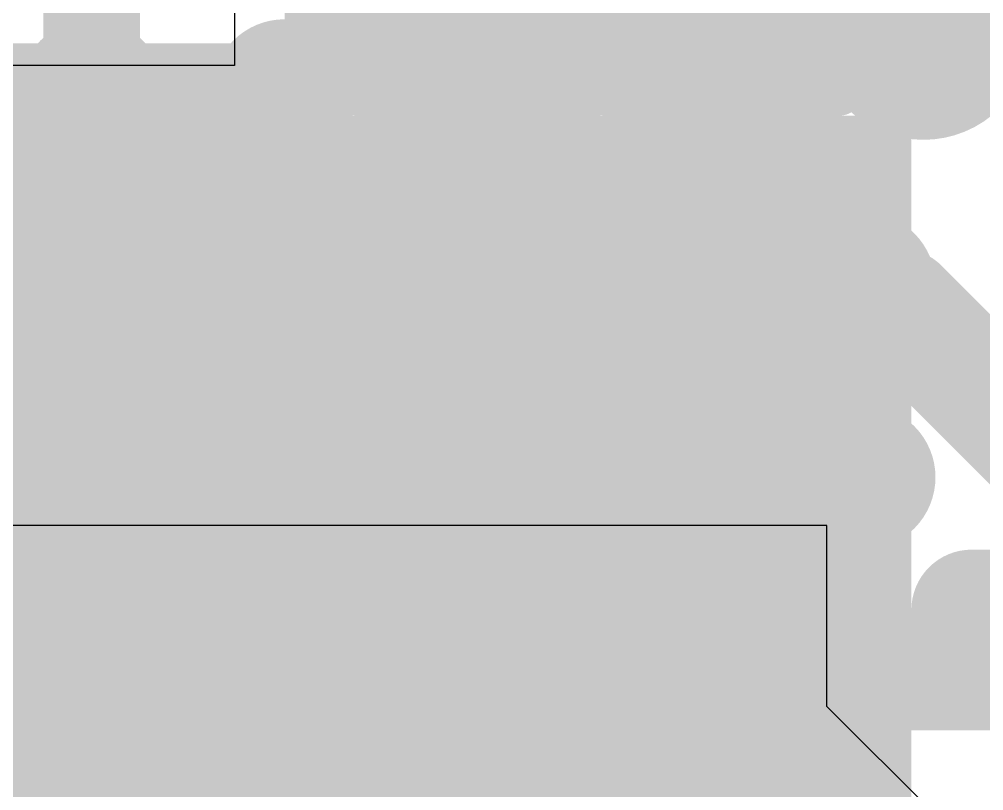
# Model space of a CAD drawing. Header units: millimetres. Extents: x 15 to 120, y 22 to 104.
# Drawn here: x 54.85 to 56.85, y 56.75 to 58.35 of the extents above; entities that cross this region are included whole.
import ezdxf

# ---------------------------------------------------------------- set-up
doc = ezdxf.new("R2010")
doc.units = ezdxf.units.MM
for name, color, linetype in [('BottomLayer', 5, 'Continuous'), ('BottomPaste', 16, 'Continuous'), ('BottomSolder', 6, 'Continuous'), ('Mechanical13', 56, 'Continuous'), ('Mechanical15', 56, 'Continuous'), ('MultiLayer', 9, 'Continuous'), ('TopLayer', 1, 'Continuous'), ('TopPaste', 8, 'Continuous'), ('TopSolder', 216, 'Continuous')]:
    doc.layers.add(name, color=color, linetype=linetype)

msp = doc.modelspace()

# ---------------------------------------------------------------- linework, layer by layer
at = {"layer": 'BottomLayer'}
for p, q in [((55.29599812, 58.64599904), (55.29599812, 58.25400337999999)), ((55.29599812, 58.25400337999999), (54.7960042, 58.25400337999999)), ((56.5249949, 57.30000477999999), (54.40000042, 57.30000477999999)), ((56.52499998, 57.29999969999999), (56.5249949, 57.30000477999999)), ((56.52499998, 56.92500172), (56.52499998, 57.29999969999999)), ((56.8000007, 56.650001), (56.52499998, 56.92500172))]:
    msp.add_line(p, q, dxfattribs=at)
for points, const_width in [([(55.61250244, 58.42499872, 1), (55.73750092, 58.42499872, 1)], 0.12499848), ([(55.13750466, 57.87700388, 1), (55.26250314, 57.87700388, 1)], 0.12499848), ([(55.73750092, 57.87499982, 1), (55.8624994, 57.87499982, 1)], 0.12499848), ([(56.33750225999999, 57.87499982, 1), (56.46250074, 57.87499982, 1)], 0.12499848), ([(55.13750466, 57.75000387999999, 1), (55.26250314, 57.75000387999999, 1)], 0.12499848), ([(55.737506, 57.75000387999999, 1), (55.86250448, 57.75000387999999, 1)], 0.12499848), ([(55.737506, 57.75000387999999, 1), (55.86250448, 57.75000387999999, 1)], 0.12499848), ([(56.3375048, 57.75000387999999, 1), (56.46250328, 57.75000387999999, 1)], 0.12499848), ([(56.3375048, 57.75000387999999, 1), (56.46250328, 57.75000387999999, 1)], 0.12499848), ([(56.61250044, 57.75000387999999, 1), (56.73749892, 57.75000387999999, 1)], 0.12499848), ([(56.61250044, 57.75000387999999, 1), (56.73749892, 57.75000387999999, 1)], 0.12499848), ([(55.13750466, 57.62700184, 1), (55.26250314, 57.62700184, 1)], 0.12499848), ([(55.73750092, 57.62499777999999, 1), (55.8624994, 57.62499777999999, 1)], 0.12499848), ([(56.33750225999999, 57.62499777999999, 1), (56.46250074, 57.62499777999999, 1)], 0.12499848), ([(54.55000266, 57.05000274, 1), (54.75000226, 57.05000274, 1)], 0.1999996), ([(54.55000266, 57.05000274, 1), (54.75000226, 57.05000274, 1)], 0.1999996), ([(55.1000041, 57.05000274, 1), (55.3000037, 57.05000274, 1)], 0.1999996), ([(55.1000041, 57.05000274, 1), (55.3000037, 57.05000274, 1)], 0.1999996), ([(55.70000544, 57.05000274, 1), (55.90000504, 57.05000274, 1)], 0.1999996), ([(55.70000544, 57.05000274, 1), (55.90000504, 57.05000274, 1)], 0.1999996), ([(56.30000424, 57.05000274, 1), (56.50000384, 57.05000274, 1)], 0.1999996), ([(56.76250268, 57.12500132, 1), (56.88750116, 57.12500132, 1)], 0.12499848), ([(56.76250268, 57.12500132, 1), (56.88750116, 57.12500132, 1)], 0.12499848), ([(56.76250521999999, 57.12500386, 1), (56.8875037, 57.12500386, 1)], 0.12499848), ([(56.76250521999999, 57.12500386, 1), (56.8875037, 57.12500386, 1)], 0.12499848), ([(54.93750252, 57.0000003, 1), (55.062501, 57.0000003, 1)], 0.12499848), ([(55.33750172, 57.0000003, 1), (55.46250019999999, 57.0000003, 1)], 0.12499848), ([(55.73750092, 57.0000003, 1), (55.8624994, 57.0000003, 1)], 0.12499848)]:
    msp.add_lwpolyline(points, format="xyb", close=True, dxfattribs=dict(at, const_width=const_width))
for points, const_width in [([(55.2000039, 57.75000387999999), (55.80000524, 57.75000387999999)], 0.2499995), ([(55.80000524, 57.75000387999999), (56.40000404, 57.75000387999999)], 0.2499995), ([(56.40000404, 57.75000387999999), (56.67499968, 57.75000387999999)], 0.2499995), ([(56.67499968, 57.75000387999999), (57.29999969999999, 57.12500386)], 0.2499995), ([(54.40000042, 57.30000477999999), (54.65000246, 57.05000274)], 0.3999992), ([(54.65000246, 57.05000274), (55.2000039, 57.05000274)], 0.3999992), ([(55.2000039, 57.05000274), (55.80000524, 57.05000274)], 0.3999992), ([(55.80000524, 57.05000274), (56.40000404, 57.05000274)], 0.3999992), ([(56.82500192, 57.12500132), (56.82500446, 57.12500386)], 0.2499995), ([(56.82500446, 57.12500386), (57.29999969999999, 57.12500386)], 0.2499995)]:
    msp.add_lwpolyline(points, dxfattribs=dict(at, const_width=const_width))
for points in [[(56.44999632, 59.09999864), (55.54999812, 59.09999864), (56.44999632, 58.30000024), (55.54999812, 58.30000024)], [(55.0500042, 57.50000438), (55.35000359999999, 57.50000438), (55.0500042, 58.00000338), (55.35000359999999, 58.00000338)], [(55.65000554, 57.50000438), (55.95000494, 57.50000438), (55.65000554, 58.00000338), (55.95000494, 58.00000338)], [(56.25000434, 57.50000438), (56.55000373999999, 57.50000438), (56.25000434, 58.00000338), (56.55000373999999, 58.00000338)], [(55.0500042, 56.80000324), (55.35000359999999, 56.80000324), (55.0500042, 57.30000224), (55.35000359999999, 57.30000224)], [(55.65000554, 56.80000324), (55.95000494, 56.80000324), (55.65000554, 57.30000224), (55.95000494, 57.30000224)], [(56.25000434, 56.80000324), (56.55000373999999, 56.80000324), (56.25000434, 57.30000224), (56.55000373999999, 57.30000224)]]:
    msp.add_solid(points, dxfattribs=at)
at = {"layer": 'BottomPaste'}
for points in [[(56.44999632, 59.09999864), (55.54999812, 59.09999864), (56.44999632, 58.30000024), (55.54999812, 58.30000024)], [(56.44999632, 59.09999864), (55.54999812, 59.09999864), (56.44999632, 58.30000024), (55.54999812, 58.30000024)], [(55.0500042, 57.50000438), (55.35000359999999, 57.50000438), (55.0500042, 58.00000338), (55.35000359999999, 58.00000338)], [(55.0500042, 57.50000438), (55.35000359999999, 57.50000438), (55.0500042, 58.00000338), (55.35000359999999, 58.00000338)], [(55.65000554, 57.50000438), (55.95000494, 57.50000438), (55.65000554, 58.00000338), (55.95000494, 58.00000338)], [(55.65000554, 57.50000438), (55.95000494, 57.50000438), (55.65000554, 58.00000338), (55.95000494, 58.00000338)], [(56.25000434, 57.50000438), (56.55000373999999, 57.50000438), (56.25000434, 58.00000338), (56.55000373999999, 58.00000338)], [(56.25000434, 57.50000438), (56.55000373999999, 57.50000438), (56.25000434, 58.00000338), (56.55000373999999, 58.00000338)], [(55.0500042, 56.80000324), (55.35000359999999, 56.80000324), (55.0500042, 57.30000224), (55.35000359999999, 57.30000224)], [(55.0500042, 56.80000324), (55.35000359999999, 56.80000324), (55.0500042, 57.30000224), (55.35000359999999, 57.30000224)], [(55.65000554, 56.80000324), (55.95000494, 56.80000324), (55.65000554, 57.30000224), (55.95000494, 57.30000224)], [(55.65000554, 56.80000324), (55.95000494, 56.80000324), (55.65000554, 57.30000224), (55.95000494, 57.30000224)], [(56.25000434, 56.80000324), (56.55000373999999, 56.80000324), (56.25000434, 57.30000224), (56.55000373999999, 57.30000224)], [(56.25000434, 56.80000324), (56.55000373999999, 56.80000324), (56.25000434, 57.30000224), (56.55000373999999, 57.30000224)]]:
    msp.add_solid(points, dxfattribs=at)
at = {"layer": 'BottomSolder'}
for points in [[(56.49999622, 59.14999854), (55.49999821999999, 59.14999854), (56.49999622, 58.25000034), (55.49999821999999, 58.25000034)], [(56.49999622, 59.14999854), (55.49999821999999, 59.14999854), (56.49999622, 58.25000034), (55.49999821999999, 58.25000034)], [(55.00000429999999, 57.45000448), (55.4000035, 57.45000448), (55.00000429999999, 58.05000328), (55.4000035, 58.05000328)], [(55.00000429999999, 57.45000448), (55.4000035, 57.45000448), (55.00000429999999, 58.05000328), (55.4000035, 58.05000328)], [(55.60000564, 57.45000448), (56.00000484, 57.45000448), (55.60000564, 58.05000328), (56.00000484, 58.05000328)], [(55.60000564, 57.45000448), (56.00000484, 57.45000448), (55.60000564, 58.05000328), (56.00000484, 58.05000328)], [(56.20000443999999, 57.45000448), (56.60000364, 57.45000448), (56.20000443999999, 58.05000328), (56.60000364, 58.05000328)], [(56.20000443999999, 57.45000448), (56.60000364, 57.45000448), (56.20000443999999, 58.05000328), (56.60000364, 58.05000328)], [(55.00000429999999, 56.75000334), (55.4000035, 56.75000334), (55.00000429999999, 57.35000213999999), (55.4000035, 57.35000213999999)], [(55.00000429999999, 56.75000334), (55.4000035, 56.75000334), (55.00000429999999, 57.35000213999999), (55.4000035, 57.35000213999999)], [(55.60000564, 56.75000334), (56.00000484, 56.75000334), (55.60000564, 57.35000213999999), (56.00000484, 57.35000213999999)], [(55.60000564, 56.75000334), (56.00000484, 56.75000334), (55.60000564, 57.35000213999999), (56.00000484, 57.35000213999999)], [(56.20000443999999, 56.75000334), (56.60000364, 56.75000334), (56.20000443999999, 57.35000213999999), (56.60000364, 57.35000213999999)], [(56.20000443999999, 56.75000334), (56.60000364, 56.75000334), (56.20000443999999, 57.35000213999999), (56.60000364, 57.35000213999999)]]:
    msp.add_solid(points, dxfattribs=at)
at = {"layer": 'Mechanical13', "const_width": 0.0999998}
for points in [[(55.03500296, 57.71500268), (55.36500484, 57.71500268)], [(55.03500296, 57.08500394), (55.03500296, 57.71500268)], [(55.36500484, 57.08500394), (55.36500484, 57.71500268)], [(55.6350043, 57.71500268), (55.96500618, 57.71500268)], [(55.6350043, 57.08500394), (55.6350043, 57.71500268)], [(55.96500618, 57.08500394), (55.96500618, 57.71500268)], [(56.2350031, 57.71500268), (56.56500498, 57.71500268)], [(56.2350031, 57.08500394), (56.2350031, 57.71500268)], [(56.56500498, 57.08500394), (56.56500498, 57.71500268)], [(55.03500296, 57.08500394), (55.36500484, 57.08500394)], [(55.6350043, 57.08500394), (55.96500618, 57.08500394)], [(56.2350031, 57.08500394), (56.56500498, 57.08500394)]]:
    msp.add_lwpolyline(points, dxfattribs=at)
at = {"layer": 'Mechanical13', "const_width": 0.0499999}
for points in [[(55.01000428, 57.71500268, 1), (55.06000164, 57.71500268, 1)], [(55.01000428, 57.71500268, 1), (55.06000164, 57.71500268, 1)], [(55.34000615999999, 57.71500268, 1), (55.39000351999999, 57.71500268, 1)], [(55.34000615999999, 57.71500268, 1), (55.39000351999999, 57.71500268, 1)], [(55.61000562, 57.71500268, 1), (55.66000297999999, 57.71500268, 1)], [(55.61000562, 57.71500268, 1), (55.66000297999999, 57.71500268, 1)], [(55.9400075, 57.71500268, 1), (55.99000486, 57.71500268, 1)], [(55.9400075, 57.71500268, 1), (55.99000486, 57.71500268, 1)], [(56.21000442, 57.71500268, 1), (56.26000178, 57.71500268, 1)], [(56.21000442, 57.71500268, 1), (56.26000178, 57.71500268, 1)], [(56.54000629999999, 57.71500268, 1), (56.59000365999999, 57.71500268, 1)], [(56.54000629999999, 57.71500268, 1), (56.59000365999999, 57.71500268, 1)], [(55.01000428, 57.08500394, 1), (55.06000164, 57.08500394, 1)], [(55.01000428, 57.08500394, 1), (55.06000164, 57.08500394, 1)], [(55.34000615999999, 57.08500394, 1), (55.39000351999999, 57.08500394, 1)], [(55.34000615999999, 57.08500394, 1), (55.39000351999999, 57.08500394, 1)], [(55.61000562, 57.08500394, 1), (55.66000297999999, 57.08500394, 1)], [(55.61000562, 57.08500394, 1), (55.66000297999999, 57.08500394, 1)], [(55.9400075, 57.08500394, 1), (55.99000486, 57.08500394, 1)], [(55.9400075, 57.08500394, 1), (55.99000486, 57.08500394, 1)], [(56.21000442, 57.08500394, 1), (56.26000178, 57.08500394, 1)], [(56.21000442, 57.08500394, 1), (56.26000178, 57.08500394, 1)], [(56.54000629999999, 57.08500394, 1), (56.59000365999999, 57.08500394, 1)], [(56.54000629999999, 57.08500394, 1), (56.59000365999999, 57.08500394, 1)]]:
    msp.add_lwpolyline(points, format="xyb", close=True, dxfattribs=at)
at = {"layer": 'Mechanical15', "const_width": 0.0999998}
for points in [[(55.44999832, 58.20000044), (55.44999832, 60.59999818)], [(56.54999866, 58.20000044), (56.54999866, 60.59999818)], [(55.44999832, 58.20000044), (56.54999866, 58.20000044)], [(54.9500044, 58.10000317999999), (55.4500034, 58.10000317999999)], [(54.9500044, 56.70000344), (54.9500044, 58.10000317999999)], [(55.4500034, 56.70000344), (55.4500034, 58.10000317999999)], [(55.55000574, 58.10000317999999), (56.05000474, 58.10000317999999)], [(55.55000574, 56.70000344), (55.55000574, 58.10000317999999)], [(56.05000474, 56.70000344), (56.05000474, 58.10000317999999)], [(56.15000454, 58.10000317999999), (56.65000354, 58.10000317999999)], [(56.15000454, 56.70000344), (56.15000454, 58.10000317999999)], [(56.65000354, 56.70000344), (56.65000354, 58.10000317999999)], [(55.2000039, 57.23500364), (55.2000039, 57.56500298)], [(55.80000524, 57.23500364), (55.80000524, 57.56500298)], [(56.40000404, 57.23500364), (56.40000404, 57.56500298)], [(55.03500296, 57.40000204), (55.36500484, 57.40000204)], [(55.6350043, 57.40000204), (55.96500618, 57.40000204)], [(56.2350031, 57.40000204), (56.56500498, 57.40000204)], [(54.9500044, 56.70000344), (55.4500034, 56.70000344)], [(55.55000574, 56.70000344), (56.05000474, 56.70000344)], [(56.15000454, 56.70000344), (56.65000354, 56.70000344)]]:
    msp.add_lwpolyline(points, dxfattribs=at)
at = {"layer": 'Mechanical15', "const_width": 0.0499999}
for points in [[(55.42499964, 58.20000044, 1), (55.47499699999999, 58.20000044, 1)], [(55.42499964, 58.20000044, 1), (55.47499699999999, 58.20000044, 1)], [(56.52499998, 58.20000044, 1), (56.57499734, 58.20000044, 1)], [(56.52499998, 58.20000044, 1), (56.57499734, 58.20000044, 1)], [(54.92500571999999, 58.10000317999999, 1), (54.97500308, 58.10000317999999, 1)], [(54.92500571999999, 58.10000317999999, 1), (54.97500308, 58.10000317999999, 1)], [(55.42500472, 58.10000317999999, 1), (55.47500208, 58.10000317999999, 1)], [(55.42500472, 58.10000317999999, 1), (55.47500208, 58.10000317999999, 1)], [(55.52500706, 58.10000317999999, 1), (55.57500442, 58.10000317999999, 1)], [(55.52500706, 58.10000317999999, 1), (55.57500442, 58.10000317999999, 1)], [(56.02500606, 58.10000317999999, 1), (56.07500341999999, 58.10000317999999, 1)], [(56.02500606, 58.10000317999999, 1), (56.07500341999999, 58.10000317999999, 1)], [(56.12500585999999, 58.10000317999999, 1), (56.17500321999999, 58.10000317999999, 1)], [(56.12500585999999, 58.10000317999999, 1), (56.17500321999999, 58.10000317999999, 1)], [(56.62500486, 58.10000317999999, 1), (56.67500222, 58.10000317999999, 1)], [(56.62500486, 58.10000317999999, 1), (56.67500222, 58.10000317999999, 1)], [(55.17500522, 57.56500298, 1), (55.22500257999999, 57.56500298, 1)], [(55.77500655999999, 57.56500298, 1), (55.82500392, 57.56500298, 1)], [(56.37500536, 57.56500298, 1), (56.42500271999999, 57.56500298, 1)], [(55.01000428, 57.40000204, 1), (55.06000164, 57.40000204, 1)], [(55.34000615999999, 57.40000204, 1), (55.39000351999999, 57.40000204, 1)], [(55.61000562, 57.40000204, 1), (55.66000297999999, 57.40000204, 1)], [(55.9400075, 57.40000204, 1), (55.99000486, 57.40000204, 1)], [(56.21000442, 57.40000204, 1), (56.26000178, 57.40000204, 1)], [(56.54000629999999, 57.40000204, 1), (56.59000365999999, 57.40000204, 1)], [(55.17500522, 57.23500364, 1), (55.22500257999999, 57.23500364, 1)], [(55.77500655999999, 57.23500364, 1), (55.82500392, 57.23500364, 1)], [(56.37500536, 57.23500364, 1), (56.42500271999999, 57.23500364, 1)]]:
    msp.add_lwpolyline(points, format="xyb", close=True, dxfattribs=at)
at = {"layer": 'MultiLayer'}
for points, const_width in [([(55.88750062, 58.40000003999999, 1), (56.1124989, 58.40000003999999, 1)], 0.22499828), ([(55.61250244, 58.42499872, 1), (55.73750092, 58.42499872, 1)], 0.12499848), ([(56.61250044, 58.32500146, 1), (56.83749872, 58.32500146, 1)], 0.22499828), ([(54.93750252, 58.20000044, 1), (55.062501, 58.20000044, 1)], 0.12499848), ([(55.33750172, 58.20000044, 1), (55.46250019999999, 58.20000044, 1)], 0.12499848), ([(55.73750092, 58.20000297999999, 1), (55.8624994, 58.20000297999999, 1)], 0.12499848), ([(54.68750048, 58.00000084, 1), (54.91249876, 58.00000084, 1)], 0.22499828), ([(55.08749967999999, 58.00000084, 1), (55.31249795999999, 58.00000084, 1)], 0.22499828), ([(55.13750466, 57.87700388, 1), (55.26250314, 57.87700388, 1)], 0.12499848), ([(55.73750092, 57.87499982, 1), (55.8624994, 57.87499982, 1)], 0.12499848), ([(56.33750225999999, 57.87499982, 1), (56.46250074, 57.87499982, 1)], 0.12499848), ([(54.93750252, 57.80000124, 1), (55.062501, 57.80000124, 1)], 0.12499848), ([(55.33750172, 57.80000124, 1), (55.46250019999999, 57.80000124, 1)], 0.12499848), ([(55.73750092, 57.80000124, 1), (55.8624994, 57.80000124, 1)], 0.12499848), ([(56.13750266, 57.80000124, 1), (56.26250114, 57.80000124, 1)], 0.12499848), ([(56.53750186, 57.80000124, 1), (56.66250033999999, 57.80000124, 1)], 0.12499848), ([(54.68750048, 57.60000164, 1), (54.91249876, 57.60000164, 1)], 0.22499828), ([(55.08750222, 57.60000164, 1), (55.3125005, 57.60000164, 1)], 0.22499828), ([(55.48750141999999, 57.60000164, 1), (55.7124997, 57.60000164, 1)], 0.22499828), ([(55.88750062, 57.60000164, 1), (56.1124989, 57.60000164, 1)], 0.22499828), ([(56.28750236, 57.60000164, 1), (56.51250064, 57.60000164, 1)], 0.22499828), ([(55.13750466, 57.62700184, 1), (55.26250314, 57.62700184, 1)], 0.12499848), ([(55.73750092, 57.62499777999999, 1), (55.8624994, 57.62499777999999, 1)], 0.12499848), ([(56.33750225999999, 57.62499777999999, 1), (56.46250074, 57.62499777999999, 1)], 0.12499848), ([(54.93749998, 57.40000204, 1), (55.06249845999999, 57.40000204, 1)], 0.12499848), ([(55.33750172, 57.40000204, 1), (55.46250019999999, 57.40000204, 1)], 0.12499848), ([(55.73750092, 57.40000204, 1), (55.8624994, 57.40000204, 1)], 0.12499848), ([(56.13750266, 57.40000204, 1), (56.26250114, 57.40000204, 1)], 0.12499848), ([(56.53750186, 57.40000204, 1), (56.66250033999999, 57.40000204, 1)], 0.12499848), ([(54.68750048, 57.22500111999999, 1), (54.91249876, 57.22500111999999, 1)], 0.22499828), ([(55.08750222, 57.20000244, 1), (55.3125005, 57.20000244, 1)], 0.22499828), ([(55.48750141999999, 57.19999989999999, 1), (55.7124997, 57.19999989999999, 1)], 0.22499828), ([(55.88750062, 57.20000244, 1), (56.1124989, 57.20000244, 1)], 0.22499828), ([(56.76250268, 57.12500132, 1), (56.88750116, 57.12500132, 1)], 0.12499848), ([(54.93750252, 57.0000003, 1), (55.062501, 57.0000003, 1)], 0.12499848), ([(54.93750252, 57.0000003, 1), (55.062501, 57.0000003, 1)], 0.12499848), ([(55.33750172, 57.0000003, 1), (55.46250019999999, 57.0000003, 1)], 0.12499848), ([(55.33750172, 57.0000003, 1), (55.46250019999999, 57.0000003, 1)], 0.12499848), ([(55.73750092, 57.0000003, 1), (55.8624994, 57.0000003, 1)], 0.12499848), ([(55.73750092, 57.0000003, 1), (55.8624994, 57.0000003, 1)], 0.12499848), ([(56.13750266, 57.0000003, 1), (56.26250114, 57.0000003, 1)], 0.12499848), ([(56.53750186, 57.0000003, 1), (56.66250033999999, 57.0000003, 1)], 0.12499848), ([(54.68750048, 56.8000007, 1), (54.91249876, 56.8000007, 1)], 0.22499828), ([(55.08750222, 56.8000007, 1), (55.3125005, 56.8000007, 1)], 0.22499828), ([(55.48750141999999, 56.8000007, 1), (55.7124997, 56.8000007, 1)], 0.22499828), ([(55.88750062, 56.8000007, 1), (56.1124989, 56.8000007, 1)], 0.22499828)]:
    msp.add_lwpolyline(points, format="xyb", close=True, dxfattribs=dict(at, const_width=const_width))
at = {"layer": 'TopLayer'}
for points, const_width in [([(55.80000016, 58.20000297999999), (55.80000016, 58.60000218)], 0.2499995), ([(54.99999922, 58.20000297999999), (54.99999922, 58.60000218)], 0.1999996), ([(54.60000002, 58.20000297999999), (54.99999922, 58.20000297999999)], 0.1999996), ([(54.99999922, 57.80000124), (54.99999922, 58.20000297999999)], 0.1999996), ([(55.05000166, 58.20000297999999), (55.40000096, 58.20000297999999)], 0.1999996), ([(55.40000096, 57.80000124), (55.40000096, 58.20000297999999)], 0.1999996), ([(56.19999936, 57.80000124), (56.19999936, 58.20000297999999)], 0.1999996), ([(54.60000002, 57.80000124), (54.99999922, 57.80000124)], 0.1999996), ([(54.99999922, 57.80000124), (55.40000096, 57.80000124)], 0.1999996), ([(55.40000096, 57.80000124), (55.80000016, 57.80000124)], 0.1999996), ([(55.40000096, 57.40000204), (55.40000096, 57.80000124)], 0.1999996), ([(55.80000016, 57.80000124), (56.19999936, 57.80000124)], 0.1999996), ([(55.80000016, 57.40000204), (55.80000016, 57.80000124)], 0.1999996), ([(56.19999936, 57.40000204), (56.19999936, 57.80000124)], 0.1999996), ([(56.19999936, 57.80000124), (56.6000011, 57.80000124)], 0.1999996), ([(56.6000011, 57.40000204), (56.6000011, 57.80000124)], 0.1999996), ([(54.60000002, 57.40000204), (54.99999922, 57.40000204)], 0.2499995), ([(55.40000096, 57.00000283999999), (55.40000096, 57.40000204)], 0.1999996), ([(55.40000096, 57.40000204), (55.80000016, 57.40000204)], 0.1999996), ([(55.80000016, 57.40000204), (56.19999936, 57.40000204)], 0.1999996), ([(56.19999936, 57.40000204), (56.6000011, 57.40000204)], 0.1999996), ([(56.19999936, 57.00000283999999), (56.6000011, 57.00000283999999)], 0.2499995), ([(56.6000011, 57.00000283999999), (57.0000003, 57.00000283999999)], 0.2499995), ([(54.60000002, 57.00000283999999), (54.99999922, 57.00000283999999)], 0.1999996), ([(54.99999922, 56.60000364), (54.99999922, 57.00000283999999)], 0.1999996), ([(54.99999922, 57.00000283999999), (55.40000096, 57.00000283999999)], 0.1999996), ([(55.40000096, 56.60000364), (55.40000096, 57.00000283999999)], 0.1999996), ([(55.80000016, 56.60000364), (55.80000016, 57.00000283999999)], 0.1999996)]:
    msp.add_lwpolyline(points, dxfattribs=dict(at, const_width=const_width))
for points, const_width in [([(54.92500064, 58.20000297999999, 1), (55.0749978, 58.20000297999999, 1)], 0.1499997), ([(55.32500237999999, 58.20000297999999, 1), (55.47499954, 58.20000297999999, 1)], 0.1499997), ([(55.72500158, 58.20000297999999, 1), (55.87499874, 58.20000297999999, 1)], 0.1499997), ([(56.12500077999999, 58.20000297999999, 1), (56.27499794, 58.20000297999999, 1)], 0.1499997), ([(54.93750252, 58.20000044, 1), (55.062501, 58.20000044, 1)], 0.12499848), ([(55.33750172, 58.20000044, 1), (55.46250019999999, 58.20000044, 1)], 0.12499848), ([(55.73750092, 58.20000297999999, 1), (55.8624994, 58.20000297999999, 1)], 0.12499848), ([(55.73750092, 58.20000297999999, 1), (55.8624994, 58.20000297999999, 1)], 0.12499848), ([(54.94999932, 58.20000297999999, 1), (55.04999912, 58.20000297999999, 1)], 0.0999998), ([(54.94999932, 58.20000297999999, 1), (55.04999912, 58.20000297999999, 1)], 0.0999998), ([(54.94999932, 58.20000297999999, 1), (55.04999912, 58.20000297999999, 1)], 0.0999998), ([(55.00000176, 58.20000297999999, 1), (55.10000156, 58.20000297999999, 1)], 0.0999998), ([(55.35000106, 58.20000297999999, 1), (55.45000086, 58.20000297999999, 1)], 0.0999998), ([(55.35000106, 58.20000297999999, 1), (55.45000086, 58.20000297999999, 1)], 0.0999998), ([(56.14999946, 58.20000297999999, 1), (56.24999926, 58.20000297999999, 1)], 0.0999998), ([(54.92500064, 57.80000124, 1), (55.0749978, 57.80000124, 1)], 0.1499997), ([(55.32500237999999, 57.80000124, 1), (55.47499954, 57.80000124, 1)], 0.1499997), ([(55.72500158, 57.80000124, 1), (55.87499874, 57.80000124, 1)], 0.1499997), ([(56.12500077999999, 57.80000124, 1), (56.27499794, 57.80000124, 1)], 0.1499997), ([(56.52500251999999, 57.80000124, 1), (56.67499968, 57.80000124, 1)], 0.1499997), ([(54.93750252, 57.80000124, 1), (55.062501, 57.80000124, 1)], 0.12499848), ([(55.33750172, 57.80000124, 1), (55.46250019999999, 57.80000124, 1)], 0.12499848), ([(55.73750092, 57.80000124, 1), (55.8624994, 57.80000124, 1)], 0.12499848), ([(56.13750266, 57.80000124, 1), (56.26250114, 57.80000124, 1)], 0.12499848), ([(56.53750186, 57.80000124, 1), (56.66250033999999, 57.80000124, 1)], 0.12499848), ([(54.94999932, 57.80000124, 1), (55.04999912, 57.80000124, 1)], 0.0999998), ([(54.94999932, 57.80000124, 1), (55.04999912, 57.80000124, 1)], 0.0999998), ([(54.94999932, 57.80000124, 1), (55.04999912, 57.80000124, 1)], 0.0999998), ([(55.35000106, 57.80000124, 1), (55.45000086, 57.80000124, 1)], 0.0999998), ([(55.35000106, 57.80000124, 1), (55.45000086, 57.80000124, 1)], 0.0999998), ([(55.35000106, 57.80000124, 1), (55.45000086, 57.80000124, 1)], 0.0999998), ([(55.35000106, 57.80000124, 1), (55.45000086, 57.80000124, 1)], 0.0999998), ([(55.75000026, 57.80000124, 1), (55.85000006, 57.80000124, 1)], 0.0999998), ([(55.75000026, 57.80000124, 1), (55.85000006, 57.80000124, 1)], 0.0999998), ([(55.75000026, 57.80000124, 1), (55.85000006, 57.80000124, 1)], 0.0999998), ([(56.14999946, 57.80000124, 1), (56.24999926, 57.80000124, 1)], 0.0999998), ([(56.14999946, 57.80000124, 1), (56.24999926, 57.80000124, 1)], 0.0999998), ([(56.14999946, 57.80000124, 1), (56.24999926, 57.80000124, 1)], 0.0999998), ([(56.14999946, 57.80000124, 1), (56.24999926, 57.80000124, 1)], 0.0999998), ([(56.5500012, 57.80000124, 1), (56.650001, 57.80000124, 1)], 0.0999998), ([(56.5500012, 57.80000124, 1), (56.650001, 57.80000124, 1)], 0.0999998), ([(54.92500064, 57.40000204, 1), (55.0749978, 57.40000204, 1)], 0.1499997), ([(55.32500237999999, 57.40000204, 1), (55.47499954, 57.40000204, 1)], 0.1499997), ([(55.72500158, 57.40000204, 1), (55.87499874, 57.40000204, 1)], 0.1499997), ([(56.12500077999999, 57.40000204, 1), (56.27499794, 57.40000204, 1)], 0.1499997), ([(56.52500251999999, 57.40000204, 1), (56.67499968, 57.40000204, 1)], 0.1499997), ([(54.93749998, 57.40000204, 1), (55.06249845999999, 57.40000204, 1)], 0.12499848), ([(54.93749998, 57.40000204, 1), (55.06249845999999, 57.40000204, 1)], 0.12499848), ([(55.33750172, 57.40000204, 1), (55.46250019999999, 57.40000204, 1)], 0.12499848), ([(55.73750092, 57.40000204, 1), (55.8624994, 57.40000204, 1)], 0.12499848), ([(56.13750266, 57.40000204, 1), (56.26250114, 57.40000204, 1)], 0.12499848), ([(56.53750186, 57.40000204, 1), (56.66250033999999, 57.40000204, 1)], 0.12499848), ([(55.35000106, 57.40000204, 1), (55.45000086, 57.40000204, 1)], 0.0999998), ([(55.35000106, 57.40000204, 1), (55.45000086, 57.40000204, 1)], 0.0999998), ([(55.35000106, 57.40000204, 1), (55.45000086, 57.40000204, 1)], 0.0999998), ([(55.75000026, 57.40000204, 1), (55.85000006, 57.40000204, 1)], 0.0999998), ([(55.75000026, 57.40000204, 1), (55.85000006, 57.40000204, 1)], 0.0999998), ([(55.75000026, 57.40000204, 1), (55.85000006, 57.40000204, 1)], 0.0999998), ([(56.14999946, 57.40000204, 1), (56.24999926, 57.40000204, 1)], 0.0999998), ([(56.14999946, 57.40000204, 1), (56.24999926, 57.40000204, 1)], 0.0999998), ([(56.14999946, 57.40000204, 1), (56.24999926, 57.40000204, 1)], 0.0999998), ([(56.5500012, 57.40000204, 1), (56.650001, 57.40000204, 1)], 0.0999998), ([(56.5500012, 57.40000204, 1), (56.650001, 57.40000204, 1)], 0.0999998), ([(54.92500064, 57.00000283999999, 1), (55.0749978, 57.00000283999999, 1)], 0.1499997), ([(55.32500237999999, 57.00000283999999, 1), (55.47499954, 57.00000283999999, 1)], 0.1499997), ([(55.72500158, 57.00000283999999, 1), (55.87499874, 57.00000283999999, 1)], 0.1499997), ([(56.12500077999999, 57.00000283999999, 1), (56.27499794, 57.00000283999999, 1)], 0.1499997), ([(56.52500251999999, 57.00000283999999, 1), (56.67499968, 57.00000283999999, 1)], 0.1499997), ([(54.93750252, 57.0000003, 1), (55.062501, 57.0000003, 1)], 0.12499848), ([(55.33750172, 57.0000003, 1), (55.46250019999999, 57.0000003, 1)], 0.12499848), ([(55.73750092, 57.0000003, 1), (55.8624994, 57.0000003, 1)], 0.12499848), ([(56.13750012, 57.00000283999999, 1), (56.26249859999999, 57.00000283999999, 1)], 0.12499848), ([(56.13750266, 57.0000003, 1), (56.26250114, 57.0000003, 1)], 0.12499848), ([(56.53750186, 57.00000283999999, 1), (56.66250033999999, 57.00000283999999, 1)], 0.12499848), ([(56.53750186, 57.00000283999999, 1), (56.66250033999999, 57.00000283999999, 1)], 0.12499848), ([(56.53750186, 57.0000003, 1), (56.66250033999999, 57.0000003, 1)], 0.12499848), ([(54.94999932, 57.00000283999999, 1), (55.04999912, 57.00000283999999, 1)], 0.0999998), ([(54.94999932, 57.00000283999999, 1), (55.04999912, 57.00000283999999, 1)], 0.0999998), ([(54.94999932, 57.00000283999999, 1), (55.04999912, 57.00000283999999, 1)], 0.0999998), ([(55.35000106, 57.00000283999999, 1), (55.45000086, 57.00000283999999, 1)], 0.0999998), ([(55.35000106, 57.00000283999999, 1), (55.45000086, 57.00000283999999, 1)], 0.0999998), ([(55.35000106, 57.00000283999999, 1), (55.45000086, 57.00000283999999, 1)], 0.0999998), ([(55.75000026, 57.00000283999999, 1), (55.85000006, 57.00000283999999, 1)], 0.0999998)]:
    msp.add_lwpolyline(points, format="xyb", close=True, dxfattribs=dict(at, const_width=const_width))
at = {"layer": 'TopPaste', "const_width": 0.1499997}
for points in [[(54.92500064, 58.20000297999999, 1), (55.0749978, 58.20000297999999, 1)], [(54.92500064, 58.20000297999999, 1), (55.0749978, 58.20000297999999, 1)], [(55.32500237999999, 58.20000297999999, 1), (55.47499954, 58.20000297999999, 1)], [(55.32500237999999, 58.20000297999999, 1), (55.47499954, 58.20000297999999, 1)], [(55.72500158, 58.20000297999999, 1), (55.87499874, 58.20000297999999, 1)], [(55.72500158, 58.20000297999999, 1), (55.87499874, 58.20000297999999, 1)], [(56.12500077999999, 58.20000297999999, 1), (56.27499794, 58.20000297999999, 1)], [(56.12500077999999, 58.20000297999999, 1), (56.27499794, 58.20000297999999, 1)], [(54.92500064, 57.80000124, 1), (55.0749978, 57.80000124, 1)], [(54.92500064, 57.80000124, 1), (55.0749978, 57.80000124, 1)], [(55.32500237999999, 57.80000124, 1), (55.47499954, 57.80000124, 1)], [(55.32500237999999, 57.80000124, 1), (55.47499954, 57.80000124, 1)], [(55.72500158, 57.80000124, 1), (55.87499874, 57.80000124, 1)], [(55.72500158, 57.80000124, 1), (55.87499874, 57.80000124, 1)], [(56.12500077999999, 57.80000124, 1), (56.27499794, 57.80000124, 1)], [(56.12500077999999, 57.80000124, 1), (56.27499794, 57.80000124, 1)], [(56.52500251999999, 57.80000124, 1), (56.67499968, 57.80000124, 1)], [(56.52500251999999, 57.80000124, 1), (56.67499968, 57.80000124, 1)], [(54.92500064, 57.40000204, 1), (55.0749978, 57.40000204, 1)], [(54.92500064, 57.40000204, 1), (55.0749978, 57.40000204, 1)], [(55.32500237999999, 57.40000204, 1), (55.47499954, 57.40000204, 1)], [(55.32500237999999, 57.40000204, 1), (55.47499954, 57.40000204, 1)], [(55.72500158, 57.40000204, 1), (55.87499874, 57.40000204, 1)], [(55.72500158, 57.40000204, 1), (55.87499874, 57.40000204, 1)], [(56.12500077999999, 57.40000204, 1), (56.27499794, 57.40000204, 1)], [(56.12500077999999, 57.40000204, 1), (56.27499794, 57.40000204, 1)], [(56.52500251999999, 57.40000204, 1), (56.67499968, 57.40000204, 1)], [(56.52500251999999, 57.40000204, 1), (56.67499968, 57.40000204, 1)], [(54.92500064, 57.00000283999999, 1), (55.0749978, 57.00000283999999, 1)], [(54.92500064, 57.00000283999999, 1), (55.0749978, 57.00000283999999, 1)], [(55.32500237999999, 57.00000283999999, 1), (55.47499954, 57.00000283999999, 1)], [(55.32500237999999, 57.00000283999999, 1), (55.47499954, 57.00000283999999, 1)], [(55.72500158, 57.00000283999999, 1), (55.87499874, 57.00000283999999, 1)], [(55.72500158, 57.00000283999999, 1), (55.87499874, 57.00000283999999, 1)], [(56.12500077999999, 57.00000283999999, 1), (56.27499794, 57.00000283999999, 1)], [(56.12500077999999, 57.00000283999999, 1), (56.27499794, 57.00000283999999, 1)], [(56.52500251999999, 57.00000283999999, 1), (56.67499968, 57.00000283999999, 1)], [(56.52500251999999, 57.00000283999999, 1), (56.67499968, 57.00000283999999, 1)]]:
    msp.add_lwpolyline(points, format="xyb", close=True, dxfattribs=at)
at = {"layer": 'TopSolder', "const_width": 0.10999978}
for points in [[(54.9450006, 58.20000297999999, 1), (55.05499784, 58.20000297999999, 1)], [(54.9450006, 58.20000297999999, 1), (55.05499784, 58.20000297999999, 1)], [(55.34500233999999, 58.20000297999999, 1), (55.45499958, 58.20000297999999, 1)], [(55.34500233999999, 58.20000297999999, 1), (55.45499958, 58.20000297999999, 1)], [(55.74500154, 58.20000297999999, 1), (55.85499878, 58.20000297999999, 1)], [(55.74500154, 58.20000297999999, 1), (55.85499878, 58.20000297999999, 1)], [(56.14500074, 58.20000297999999, 1), (56.25499798, 58.20000297999999, 1)], [(56.14500074, 58.20000297999999, 1), (56.25499798, 58.20000297999999, 1)], [(54.9450006, 57.80000124, 1), (55.05499784, 57.80000124, 1)], [(54.9450006, 57.80000124, 1), (55.05499784, 57.80000124, 1)], [(55.34500233999999, 57.80000124, 1), (55.45499958, 57.80000124, 1)], [(55.34500233999999, 57.80000124, 1), (55.45499958, 57.80000124, 1)], [(55.74500154, 57.80000124, 1), (55.85499878, 57.80000124, 1)], [(55.74500154, 57.80000124, 1), (55.85499878, 57.80000124, 1)], [(56.14500074, 57.80000124, 1), (56.25499798, 57.80000124, 1)], [(56.14500074, 57.80000124, 1), (56.25499798, 57.80000124, 1)], [(56.54500247999999, 57.80000124, 1), (56.65499972, 57.80000124, 1)], [(56.54500247999999, 57.80000124, 1), (56.65499972, 57.80000124, 1)], [(54.9450006, 57.40000204, 1), (55.05499784, 57.40000204, 1)], [(54.9450006, 57.40000204, 1), (55.05499784, 57.40000204, 1)], [(55.34500233999999, 57.40000204, 1), (55.45499958, 57.40000204, 1)], [(55.34500233999999, 57.40000204, 1), (55.45499958, 57.40000204, 1)], [(55.74500154, 57.40000204, 1), (55.85499878, 57.40000204, 1)], [(55.74500154, 57.40000204, 1), (55.85499878, 57.40000204, 1)], [(56.14500074, 57.40000204, 1), (56.25499798, 57.40000204, 1)], [(56.14500074, 57.40000204, 1), (56.25499798, 57.40000204, 1)], [(56.54500247999999, 57.40000204, 1), (56.65499972, 57.40000204, 1)], [(56.54500247999999, 57.40000204, 1), (56.65499972, 57.40000204, 1)], [(54.9450006, 57.00000283999999, 1), (55.05499784, 57.00000283999999, 1)], [(54.9450006, 57.00000283999999, 1), (55.05499784, 57.00000283999999, 1)], [(55.34500233999999, 57.00000283999999, 1), (55.45499958, 57.00000283999999, 1)], [(55.34500233999999, 57.00000283999999, 1), (55.45499958, 57.00000283999999, 1)], [(55.74500154, 57.00000283999999, 1), (55.85499878, 57.00000283999999, 1)], [(55.74500154, 57.00000283999999, 1), (55.85499878, 57.00000283999999, 1)], [(56.14500074, 57.00000283999999, 1), (56.25499798, 57.00000283999999, 1)], [(56.14500074, 57.00000283999999, 1), (56.25499798, 57.00000283999999, 1)], [(56.54500247999999, 57.00000283999999, 1), (56.65499972, 57.00000283999999, 1)], [(56.54500247999999, 57.00000283999999, 1), (56.65499972, 57.00000283999999, 1)]]:
    msp.add_lwpolyline(points, format="xyb", close=True, dxfattribs=at)

doc.saveas('drawing.dxf')
